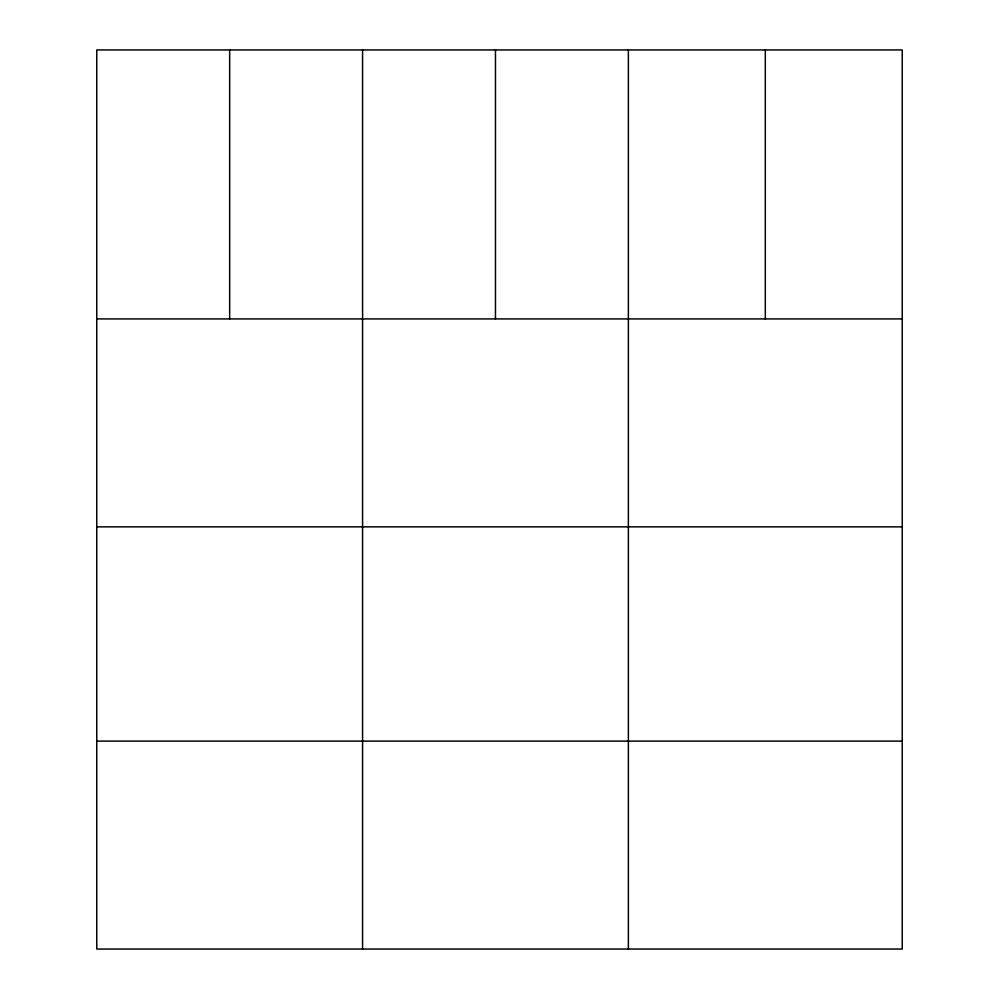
<?xml version="1.0" encoding="UTF-8"?>
<svg xmlns="http://www.w3.org/2000/svg" width="999" height="999" viewBox="0 0 999 999"><rect width="100%" height="100%" fill="white"/><g stroke="black" fill="none" stroke-linecap="round" stroke-linejoin="round"><path stroke-width="1.5" d="M902.234 526.86L902.234 49.95L96.766 49.95L96.766 949.05L902.234 949.05L902.234 526.86L96.766 526.86M96.766 318.918L902.234 318.918M96.766 741.108L902.234 741.108M765.309 49.95L765.309 318.918M628.371 49.95L628.371 949.05M495.467 49.95L495.467 318.918M362.575 49.95L362.575 949.05M229.67 49.95L229.67 318.918"/></g></svg>
